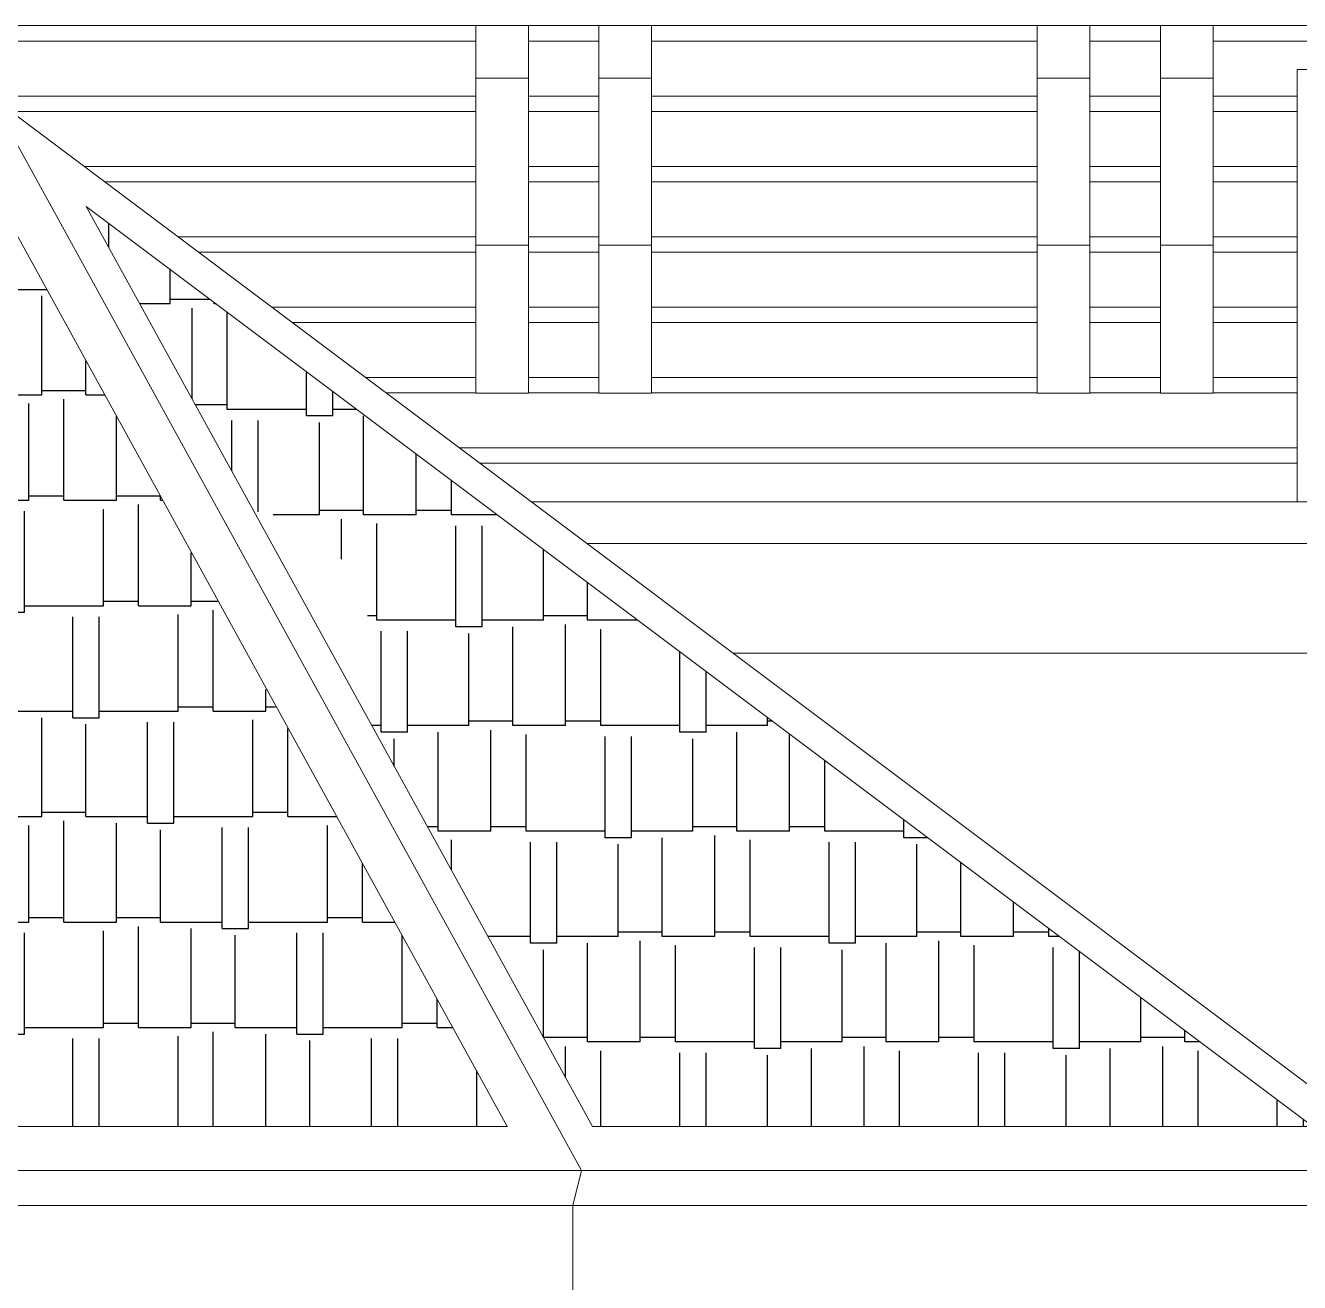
# Model space of a CAD drawing. Header units: millimetres. Extents: x 85048 to 158814, y 1395 to 38919.
# Drawn here: x 95693 to 98593, y 7416 to 10277 of the extents above; entities that cross this region are included whole.
import ezdxf

# ---------------------------------------------------------------- set-up
doc = ezdxf.new("R2010")
doc.units = ezdxf.units.MM
doc.layers.add('hatches', color=8, linetype='Continuous')
doc.layers.add('wall', color=5, linetype='Continuous')

msp = doc.modelspace()

# ---------------------------------------------------------------- hatches: boundary and pattern name
at = {"layer": 'hatches', "ltscale": 50, "true_color": 0x8f9991}
h = msp.add_hatch(dxfattribs=at)
h.set_pattern_fill('AR-RSHKE', color=252, scale=20, style=0)
h.set_pattern_definition([(0, (-2084640.28, 1516876.29), (510, 240), [120, -100, 140, -60, 180, -80]), (0, (-2084520.28, 1516886.29), (510, 240), [100, -380, 80, -120]), (0, (-2084280.28, 1516861.29), (510, 240), [60, -620]), (90, (-2084640.28, 1516876.29), (-170, 240), [230, -730]), (90, (-2084520.28, 1516876.29), (-170, 240), [225, -735]), (90, (-2084420.28, 1516876.29), (-170, 240), [210, -750]), (90, (-2084280.28, 1516861.29), (-170, 240), [230, -730]), (90, (-2084220.28, 1516861.29), (-170, 240), [230, -730]), (90, (-2084040.28, 1516876.29), (-170, 240), [220, -740])])
edge = h.paths.add_edge_path()
edge.add_arc((113472.5, 18393.6), 19739.7, 207.96628, 209.68581)
edge.add_line((96323.6, 8617.6), (96789.4, 7771.3))
edge.add_line((96789.4, 7771.3), (94436.5, 7771.3))
edge.add_line((94436.5, 7771.3), (95613, 9908.8))
edge.add_line((95613, 9908.8), (96037.9, 9136.6))
h = msp.add_hatch(dxfattribs=at)
h.set_pattern_fill('AR-RSHKE', color=252, scale=20, style=0)
h.set_pattern_definition([(180, (2172961.77, 1396843.22), (-510, 240), [120, -100, 140, -60, 180, -80]), (180, (2172841.77, 1396853.22), (-510, 240), [100, -380, 80, -120]), (180, (2172601.77, 1396828.22), (-510, 240), [60, -620]), (90, (2172961.77, 1396843.22), (170, 240), [230, -730]), (90, (2172841.77, 1396843.22), (170, 240), [225, -735]), (90, (2172741.77, 1396843.22), (170, 240), [210, -750]), (90, (2172601.77, 1396828.22), (170, 240), [230, -730]), (90, (2172541.77, 1396828.22), (170, 240), [230, -730]), (90, (2172361.77, 1396843.22), (170, 240), [220, -740])])
edge = h.paths.add_edge_path()
edge.add_arc((96180.7, 8877.1), 296.2, 333.8516, 443.8005)
edge.add_line((96212.7, 9171.6), (95831, 9865.2))
edge.add_line((95831, 9865.2), (98622.9, 7771.3))
edge.add_line((98622.9, 7771.3), (96983.4, 7771.3))
edge.add_line((96983.4, 7771.3), (96446.6, 8746.6))

# ---------------------------------------------------------------- linework, layer by layer
at = {"layer": 'wall', "color": 250, "linetype": 'Continuous', "lineweight": 15, "ltscale": 0.13}
for p, q in [((101916.4, 10277.2, 2.2), (89313, 10277.2, 2.2)), ((96717.5, 10277.2, 2.2), (96717.5, 9440.2, 2.2)), ((96837.5, 10277.2, 2.2), (96837.5, 9440.2, 2.2)), ((96997.8, 10277.2, 0.3), (96997.8, 9440.2, 0.3)), ((97117.8, 10277.2, 0.3), (97117.8, 9440.2, 0.3)), ((97995.8, 10277.2, 2.2), (97995.8, 9440.2, 2.2)), ((98115.8, 10277.2, 2.2), (98115.8, 9440.2, 2.2)), ((98276.1, 10277.2, 0.3), (98276.1, 9440.2, 0.3)), ((98396.1, 10277.2, 0.3), (98396.1, 9440.2, 0.3)), ((96717.5, 10241.2, 0.3), (94508.4, 10241.2, 0.3)), ((96997.8, 10241.2, 0.3), (96837.5, 10241.2, 0.3)), ((97995.8, 10241.2, 2.2), (97117.8, 10241.2, 0.3)), ((98276.1, 10241.2, 2.2), (98115.8, 10241.2, 2.2)), ((100479.8, 10241.2, 2.2), (98396.1, 10241.2, 2.2)), ((96717.5, 10157.2, 2.2), (96837.5, 10157.2, 2.2)), ((96997.8, 10157.2, 0.3), (97117.8, 10157.2, 0.3)), ((97995.8, 10157.2, 2.2), (98115.8, 10157.2, 2.2)), ((98276.1, 10157.2, 0.3), (98396.1, 10157.2, 0.3)), ((98587.9, 10177.2, 2.2), (98587.9, 9193.2, 2.2)), ((100288, 10177.2, 2.2), (98587.9, 10177.2, 2.2)), ((96717.5, 10116.2, 0.3), (94508.4, 10116.2, 0.3)), ((98872.9, 7671.3, 2.2), (95613, 10116.2, 2.2)), ((96958.5, 7671.3, 2.2), (95613, 10116.2, 2.2)), ((96997.8, 10116.2, 0.3), (96837.5, 10116.2, 0.3)), ((97995.8, 10116.2, 2.2), (97117.8, 10116.2, 0.3)), ((98276.1, 10116.2, 2.2), (98115.8, 10116.2, 2.2)), ((98587.9, 10116.2, 2.2), (98396.1, 10116.2, 2.2)), ((96717.5, 10081.1, 0.3), (95659.8, 10081.1, 2.2)), ((96997.8, 10081.1, 0.3), (96837.5, 10081.1, 0.3)), ((97995.8, 10081.1, 2.2), (97117.8, 10081.1, 0.3)), ((98276.1, 10081.1, 2.2), (98115.8, 10081.1, 2.2)), ((98587.9, 10081.1, 2.2), (98396.1, 10081.1, 2.2)), ((96717.5, 9956.2, 0.3), (95826.4, 9956.2, 2.2)), ((96997.8, 9956.2, 0.3), (96837.5, 9956.2, 0.3)), ((97995.8, 9956.2, 2.2), (97117.8, 9956.2, 0.3)), ((98276.1, 9956.2, 2.2), (98115.8, 9956.2, 2.2)), ((98587.9, 9956.2, 2.2), (98396.1, 9956.2, 2.2)), ((96717.5, 9921.1, 0.3), (95873.2, 9921.1, 2.2)), ((96997.8, 9921.1, 0.3), (96837.5, 9921.1, 0.3)), ((97995.8, 9921.1, 2.2), (97117.8, 9921.1, 0.3)), ((98276.1, 9921.1, 2.2), (98115.8, 9921.1, 2.2)), ((98587.9, 9921.1, 2.2), (98396.1, 9921.1, 2.2)), ((96789.4, 7771.3, 2.2), (95613, 9908.8, 2.2)), ((98622.9, 7771.3, 2.2), (95831, 9865.2, 2.2)), ((96983.4, 7771.3, 2.2), (95831, 9865.2, 2.2)), ((96717.5, 9796.1, 0.3), (96039.8, 9796.1, 2.2)), ((96717.5, 9777.4, 2.2), (96837.5, 9777.4, 2.2)), ((96997.8, 9796.1, 0.3), (96837.5, 9796.1, 0.3)), ((96997.8, 9777.4, 0.3), (97117.8, 9777.4, 0.3)), ((97995.8, 9796.1, 2.2), (97117.8, 9796.1, 0.3)), ((97995.8, 9777.4, 2.2), (98115.8, 9777.4, 2.2)), ((98276.1, 9796.1, 2.2), (98115.8, 9796.1, 2.2)), ((98276.1, 9777.4, 0.3), (98396.1, 9777.4, 0.3)), ((98587.9, 9796.1, 2.2), (98396.1, 9796.1, 2.2)), ((96717.5, 9761, 0.3), (96086.6, 9761, 2.2)), ((96997.8, 9761, 0.3), (96837.5, 9761, 0.3)), ((97995.8, 9761, 2.2), (97117.8, 9761, 0.3)), ((98276.1, 9761, 2.2), (98115.8, 9761, 2.2)), ((98587.9, 9761, 2.2), (98396.1, 9761, 2.2)), ((96717.5, 9636.1, 0.3), (96253.2, 9636.1, 2.2)), ((96997.8, 9636.1, 0.3), (96837.5, 9636.1, 0.3)), ((97995.8, 9636.1, 2.2), (97117.8, 9636.1, 0.3)), ((98276.1, 9636.1, 2.2), (98115.8, 9636.1, 2.2)), ((98587.9, 9636.1, 2.2), (98396.1, 9636.1, 2.2)), ((96717.5, 9601, 0.3), (96300, 9601, 2.2)), ((96997.8, 9601, 0.3), (96837.5, 9601, 0.3)), ((97995.8, 9601, 2.2), (97117.8, 9601, 0.3)), ((98276.1, 9601, 2.2), (98115.8, 9601, 2.2)), ((98587.9, 9601, 2.2), (98396.1, 9601, 2.2)), ((96717.5, 9476, 2.2), (96466.6, 9476, 2.2)), ((96997.8, 9476, 2.2), (96837.5, 9476, 2.2)), ((97995.8, 9476, 2.2), (97117.8, 9476, 2.2)), ((98276.1, 9476, 2.2), (98115.8, 9476, 2.2)), ((98587.9, 9476, 2.2), (98396.1, 9476, 2.2)), ((96717.5, 9440.9, 2.2), (96513.4, 9440.9, 2.2)), ((96717.5, 9440.2, 2.2), (96837.5, 9440.2, 2.2)), ((96997.8, 9440.9, 2.2), (96837.5, 9440.9, 2.2)), ((96997.8, 9440.2, 0.3), (97117.8, 9440.2, 0.3)), ((97995.8, 9440.9, 2.2), (97117.8, 9440.9, 2.2)), ((97995.8, 9440.2, 2.2), (98115.8, 9440.2, 2.2)), ((98276.1, 9440.9, 2.2), (98115.8, 9440.9, 2.2)), ((98276.1, 9440.2, 0.3), (98396.1, 9440.2, 0.3)), ((98587.9, 9440.9, 2.2), (98396.1, 9440.9, 2.2)), ((98587.9, 9316, 2.2), (96680, 9316, 2.2)), ((98587.9, 9280.9, 2.2), (96726.8, 9280.9, 2.2)), ((96843.7, 9193.2, 2.2), (98737.9, 9193.2, 2.2)), ((98737.9, 9098.2, 2.2), (96970.3, 9098.2, 2.2)), ((98738, 8848.2, 2.2), (97303.6, 8848.2, 2.2)), ((95915.9, 7771.3, 2.2), (94436.5, 7771.3, 2.2)), ((95310, 7771.3, 2.2), (96789.4, 7771.3, 2.2)), ((96983.4, 7771.3, 2.2), (98622.9, 7771.3, 2.2)), ((95966.4, 7671.3, 2.2), (92350.4, 7671.3, 2.2)), ((95259.5, 7671.3, 2.2), (98875.5, 7671.3, 2.2)), ((96938.4, 7591.3, 4), (96958.5, 7671.3, 2.2)), ((92413, 7591.3, 2.2), (95966.4, 7591.3, 2.2)), ((98812.9, 7591.3, 2.2), (95259.5, 7591.3, 2.2)), ((96938.4, 7341.3, 4), (96938.4, 7591.3, 4))]:
    msp.add_line(p, q, dxfattribs=at)

doc.saveas('drawing.dxf')
